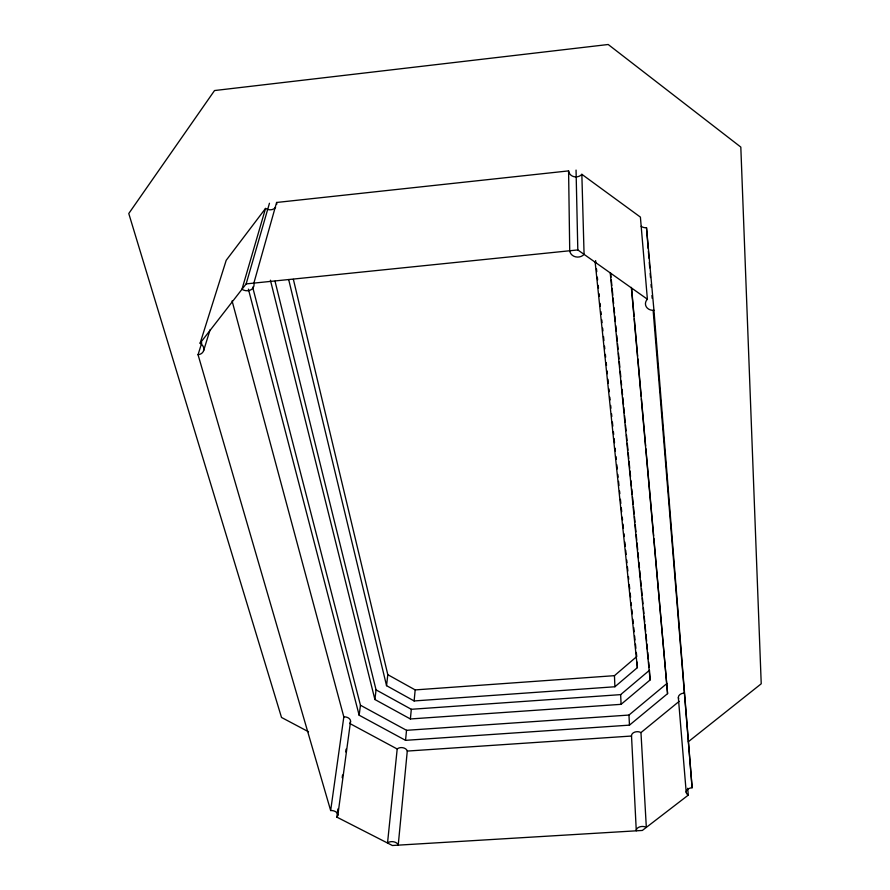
<?xml version="1.0" encoding="UTF-8"?>
<svg xmlns="http://www.w3.org/2000/svg" width="890" height="890" viewBox="0 0 890 890"><rect width="100%" height="100%" fill="white"/><g stroke="black" fill="none" stroke-linecap="round" stroke-linejoin="round"><path stroke-width="1.33" d="M637.062 662.093L637.374 667.634L614.901 686.757L414.128 700.953L415.174 689.906L387.806 674.676L293.377 279.36M397.196 748.991A5.607 3.838 5.2 0 1 403.014 747.756A5.607 3.838 5.2 0 1 407.275 751.071L398.219 845.144A5.941 3.849 5.1 0 0 393.68 841.795A5.941 3.849 5.1 0 0 387.528 843.019L397.196 748.991L349.581 723.37M411.314 709.297L620.653 694.623L649.477 670.27L650.101 679.96L621.087 704.335L410.379 718.964L411.314 709.297L376.058 689.872L275.032 281.229M653.894 538.517L667.578 693.644L629.464 725.139L405.54 740.335L406.53 730.312L360.461 705.236L252.671 287.147M414.128 700.953L386.549 685.678L387.806 674.676M410.379 718.964L374.89 699.507L376.058 689.872M405.54 740.335L359.159 715.215L360.461 705.236M687.703 788.251L688.281 795.115L642.346 830.448L392.368 845.5L336.809 817.098L337.922 808.943M342.183 777.704L342.55 774.99M345.698 751.894L346.065 749.18M337.833 815.218L350.549 721.501M336.809 817.098A6.052 3.972 6.7 0 0 336.843 812.67A6.052 3.972 6.7 0 0 330.657 810.545L343.829 716.884L232.079 300.909M688.281 795.115A6.241 4.161 -2.8 0 1 686.557 790.676A6.241 4.161 -2.8 0 1 692.109 787.75L653.95 310.265A7.999 6.82 -8.3 0 1 646.274 306.794A7.999 6.82 -8.3 0 1 647.386 299.218L640.399 217.104L581.849 174.318A7.509 6.842 -6.2 0 1 573.883 176.665A7.509 6.842 -6.2 0 1 568.588 170.891L276.601 202.475L253.861 283.109A8.043 6.731 19.5 0 1 250.746 289.906A8.043 6.731 19.5 0 1 241.969 289.283L265.543 208.427A7.443 6.452 22.3 0 0 275.611 207.337M330.657 810.545L198.047 354.721A7.832 6.308 19.2 0 0 203.766 350.07A7.832 6.308 19.2 0 0 200.117 343.206L246.152 283.899L269.459 203.254M203.554 350.882L210.096 329.756M198.047 354.721L201.774 342.817M200.117 343.206L226.205 260.303L265.543 208.427M415.174 689.906L614.456 675.666L636.75 656.564L636.317 652.426M406.53 730.312L628.963 715.059L666.821 683.587M640.967 732.592L646.329 827.377A6.074 3.972 -1.3 0 0 639.621 826.921A6.074 3.972 -1.3 0 0 636.283 830.804L631.522 736.03A5.718 3.949 -1.7 0 1 634.648 732.159A5.718 3.949 -1.7 0 1 640.967 732.592L679.237 701.298M688.293 741.759L761.228 683.787L740.814 147.084L608.204 44.5L214.535 90.546L128.772 213.522L281.507 717.451L308.519 731.769M246.152 283.899L577.81 249.934L647.386 299.218M407.275 751.071L631.522 736.03M248.399 289.139L359.159 715.215M270.415 280.205L374.89 699.507M288.672 279.538L386.549 685.678M595.121 261.86L637.374 667.634M595.621 260.592L595.911 263.351M596.478 268.869L596.767 271.628M597.346 277.146L597.624 279.905M598.202 285.423L598.492 288.182M599.059 293.7L599.348 296.459M600.06 303.357L600.35 306.116M600.928 311.634L601.206 314.393M601.785 319.911L602.074 322.67M602.641 328.188L602.931 330.947M603.509 336.476L603.932 340.614M604.51 346.132L604.788 348.891M605.367 354.409L605.656 357.168M606.223 362.686L606.513 365.445M607.08 370.963L607.369 373.722M607.948 379.24L608.371 383.379M608.949 388.897L609.238 391.656M609.806 397.174L610.095 399.933M610.662 405.451L610.952 408.21M611.53 413.739L611.819 416.498M612.387 422.016L612.821 426.154M613.388 431.672L613.677 434.431M614.111 438.57L614.534 442.708M615.112 448.226L615.39 450.985M615.969 456.503L616.258 459.262M616.826 464.78L617.26 468.919M617.827 474.437L618.116 477.196M618.55 481.334L618.973 485.473M619.551 491.002L619.841 493.761M620.408 499.279L620.842 503.417M621.276 507.556L621.698 511.694M622.277 517.212L622.555 519.971M622.989 524.11L623.423 528.248M623.99 533.766L624.279 536.525M624.858 542.043L625.281 546.182M625.715 550.32L626.137 554.459M626.716 559.977L627.005 562.736M627.428 566.885L627.862 571.024M628.44 576.542L628.718 579.301M629.297 584.819L629.72 588.957M630.153 593.096L630.587 597.235M631.155 602.752L631.444 605.511M631.878 609.65L632.301 613.788M632.879 619.306L633.302 623.445M633.736 627.584L634.169 631.722M634.592 635.861L635.026 639.999M635.46 644.149L635.883 648.287M610.64 273.096L611.052 277.246M611.319 280.016L611.864 285.557M612.131 288.316L612.81 295.235M613.077 298.005L613.622 303.546M614.022 307.695L614.567 313.224M614.834 315.995L615.379 321.535M615.78 325.684L616.325 331.225M616.726 335.374L617.271 340.903M617.538 343.674L618.083 349.214M618.483 353.363L619.028 358.893M619.295 361.663L619.841 367.203M620.252 371.353L620.786 376.893M621.198 381.042L621.598 385.192M622.01 389.342L622.544 394.882M622.822 397.641L623.501 404.561M623.768 407.331L624.313 412.871M624.58 415.641L625.258 422.561M625.525 425.32L626.071 430.86M626.471 435.01L627.016 440.55M627.283 443.309L627.962 450.229M628.229 452.999L628.774 458.539M629.041 461.309L629.72 468.229M629.986 470.988L630.532 476.528M630.932 480.678L631.477 486.218M631.744 488.977L632.289 494.517M632.556 497.288L633.235 504.207M633.513 506.977L634.181 513.886M634.459 516.656L634.993 522.196M635.271 524.966L635.95 531.886M636.216 534.645L636.75 540.186M637.029 542.956L637.707 549.875M637.974 552.645L638.519 558.175M638.92 562.324L639.465 567.865M639.732 570.635L640.411 577.554M640.678 580.313L641.223 585.854M641.49 588.624L642.168 595.544M642.435 598.314L642.981 603.843M643.381 607.992L643.926 613.533M644.193 616.303L644.738 621.832M645.005 624.602L645.684 631.522M645.962 634.292L646.63 641.212M646.908 643.982L647.442 649.511M647.72 652.281L648.398 659.201M648.665 661.971L649.199 667.5M610.251 273.13L650.101 679.96M641.156 226.316A7.398 6.53 -10.7 0 0 646.496 227.684L653.95 310.265M631.611 288.427L634.069 316.061M634.314 318.82L637.64 356.134M637.885 358.893L641.212 396.195M641.456 398.965L645.639 445.935M645.884 448.705L653.649 535.747M631.355 287.392L667.578 693.644M653.171 310.799L692.109 787.75M678.347 697.638L686.212 792.3M646.496 227.684L648.165 248.466M648.387 251.236L648.944 258.156M649.277 262.316L649.722 267.857M650.167 273.397L650.501 277.546M651.057 284.477L651.28 287.248M651.947 295.558L652.17 298.328M628.963 715.059L629.464 725.139M620.653 694.623L621.087 704.335M614.456 675.666L614.901 686.757M581.849 174.318L584.074 254.384A8.132 7.165 -4.1 0 1 575.441 256.81A8.132 7.165 -4.1 0 1 569.722 250.769L568.588 170.891M576.053 170.09L577.81 249.934M343.829 716.884A5.696 3.949 7 0 1 349.192 718.53A5.696 3.949 7 0 1 350.248 722.491M678.636 698.694A5.874 4.127 -3.4 0 1 683.865 693.11M276.601 202.475A7.443 6.452 22.3 0 1 276.768 204.199"/></g></svg>
